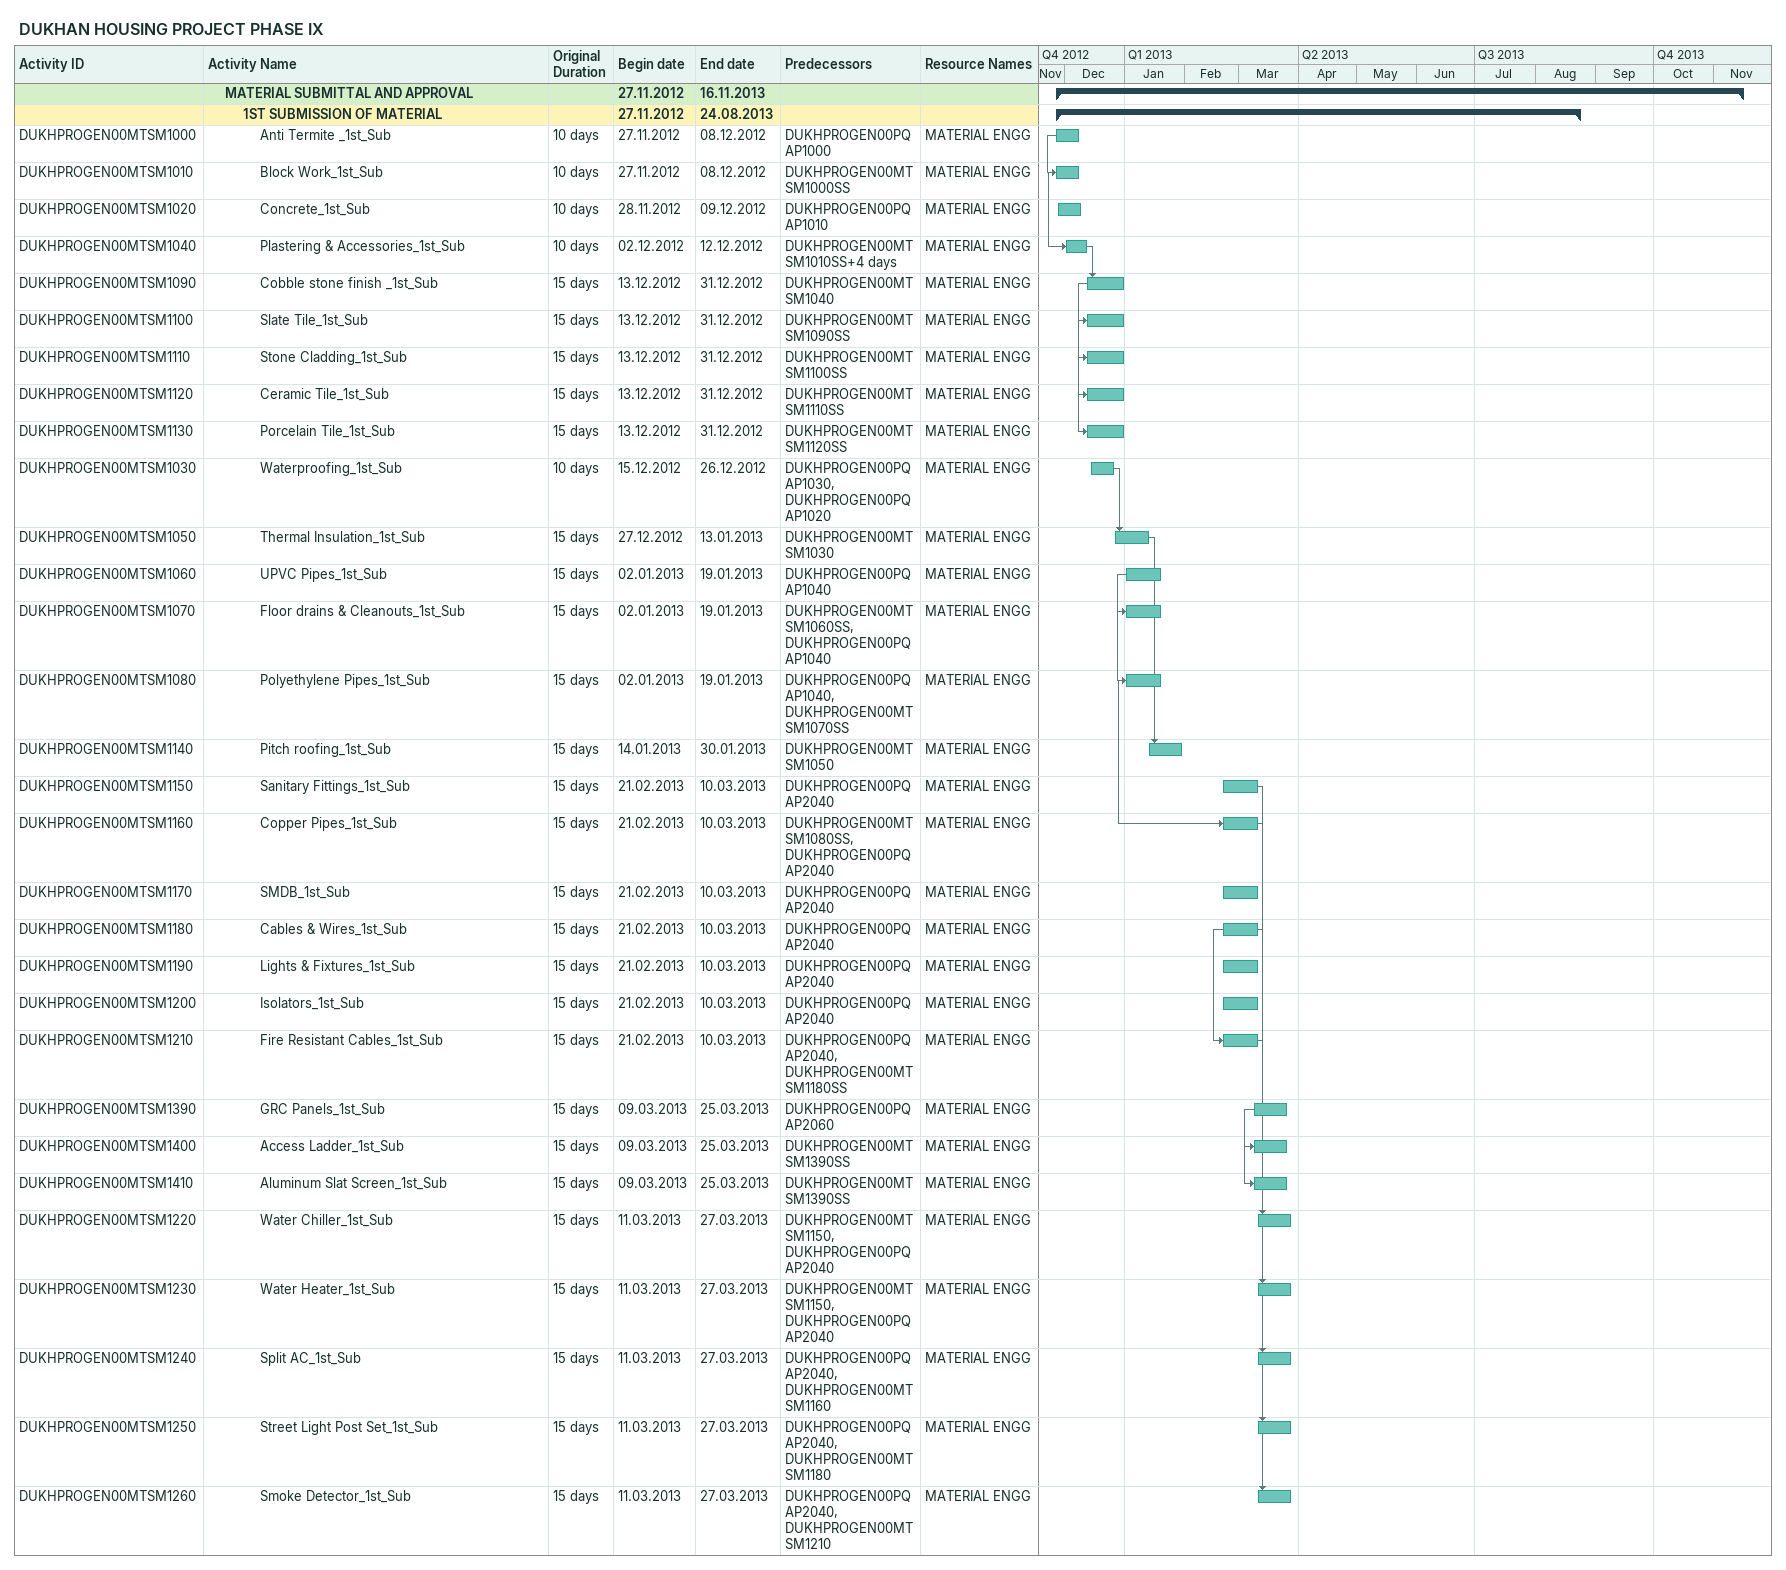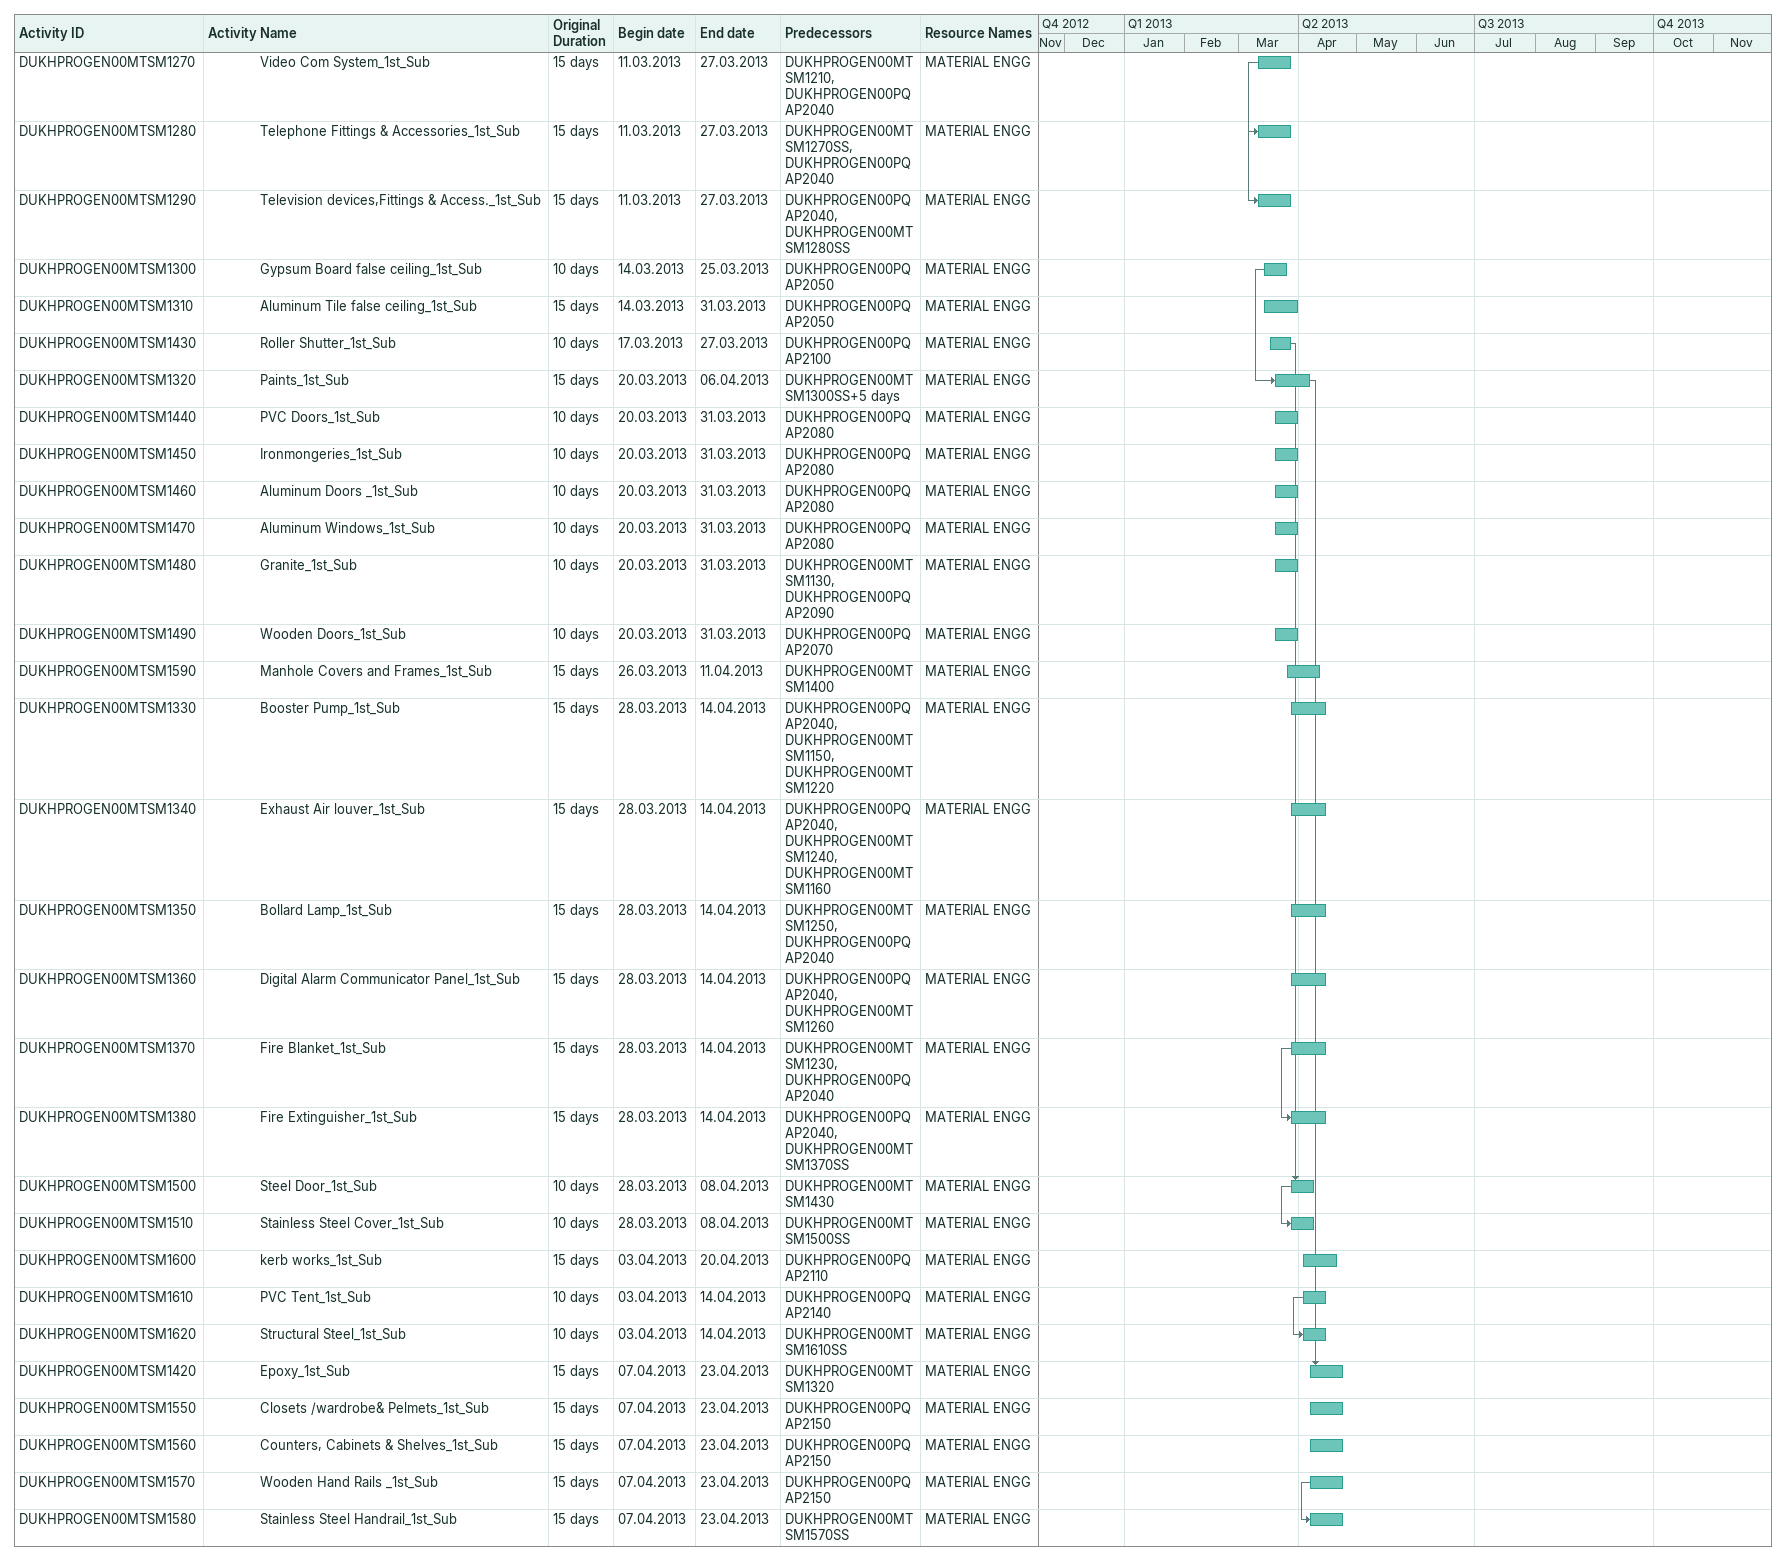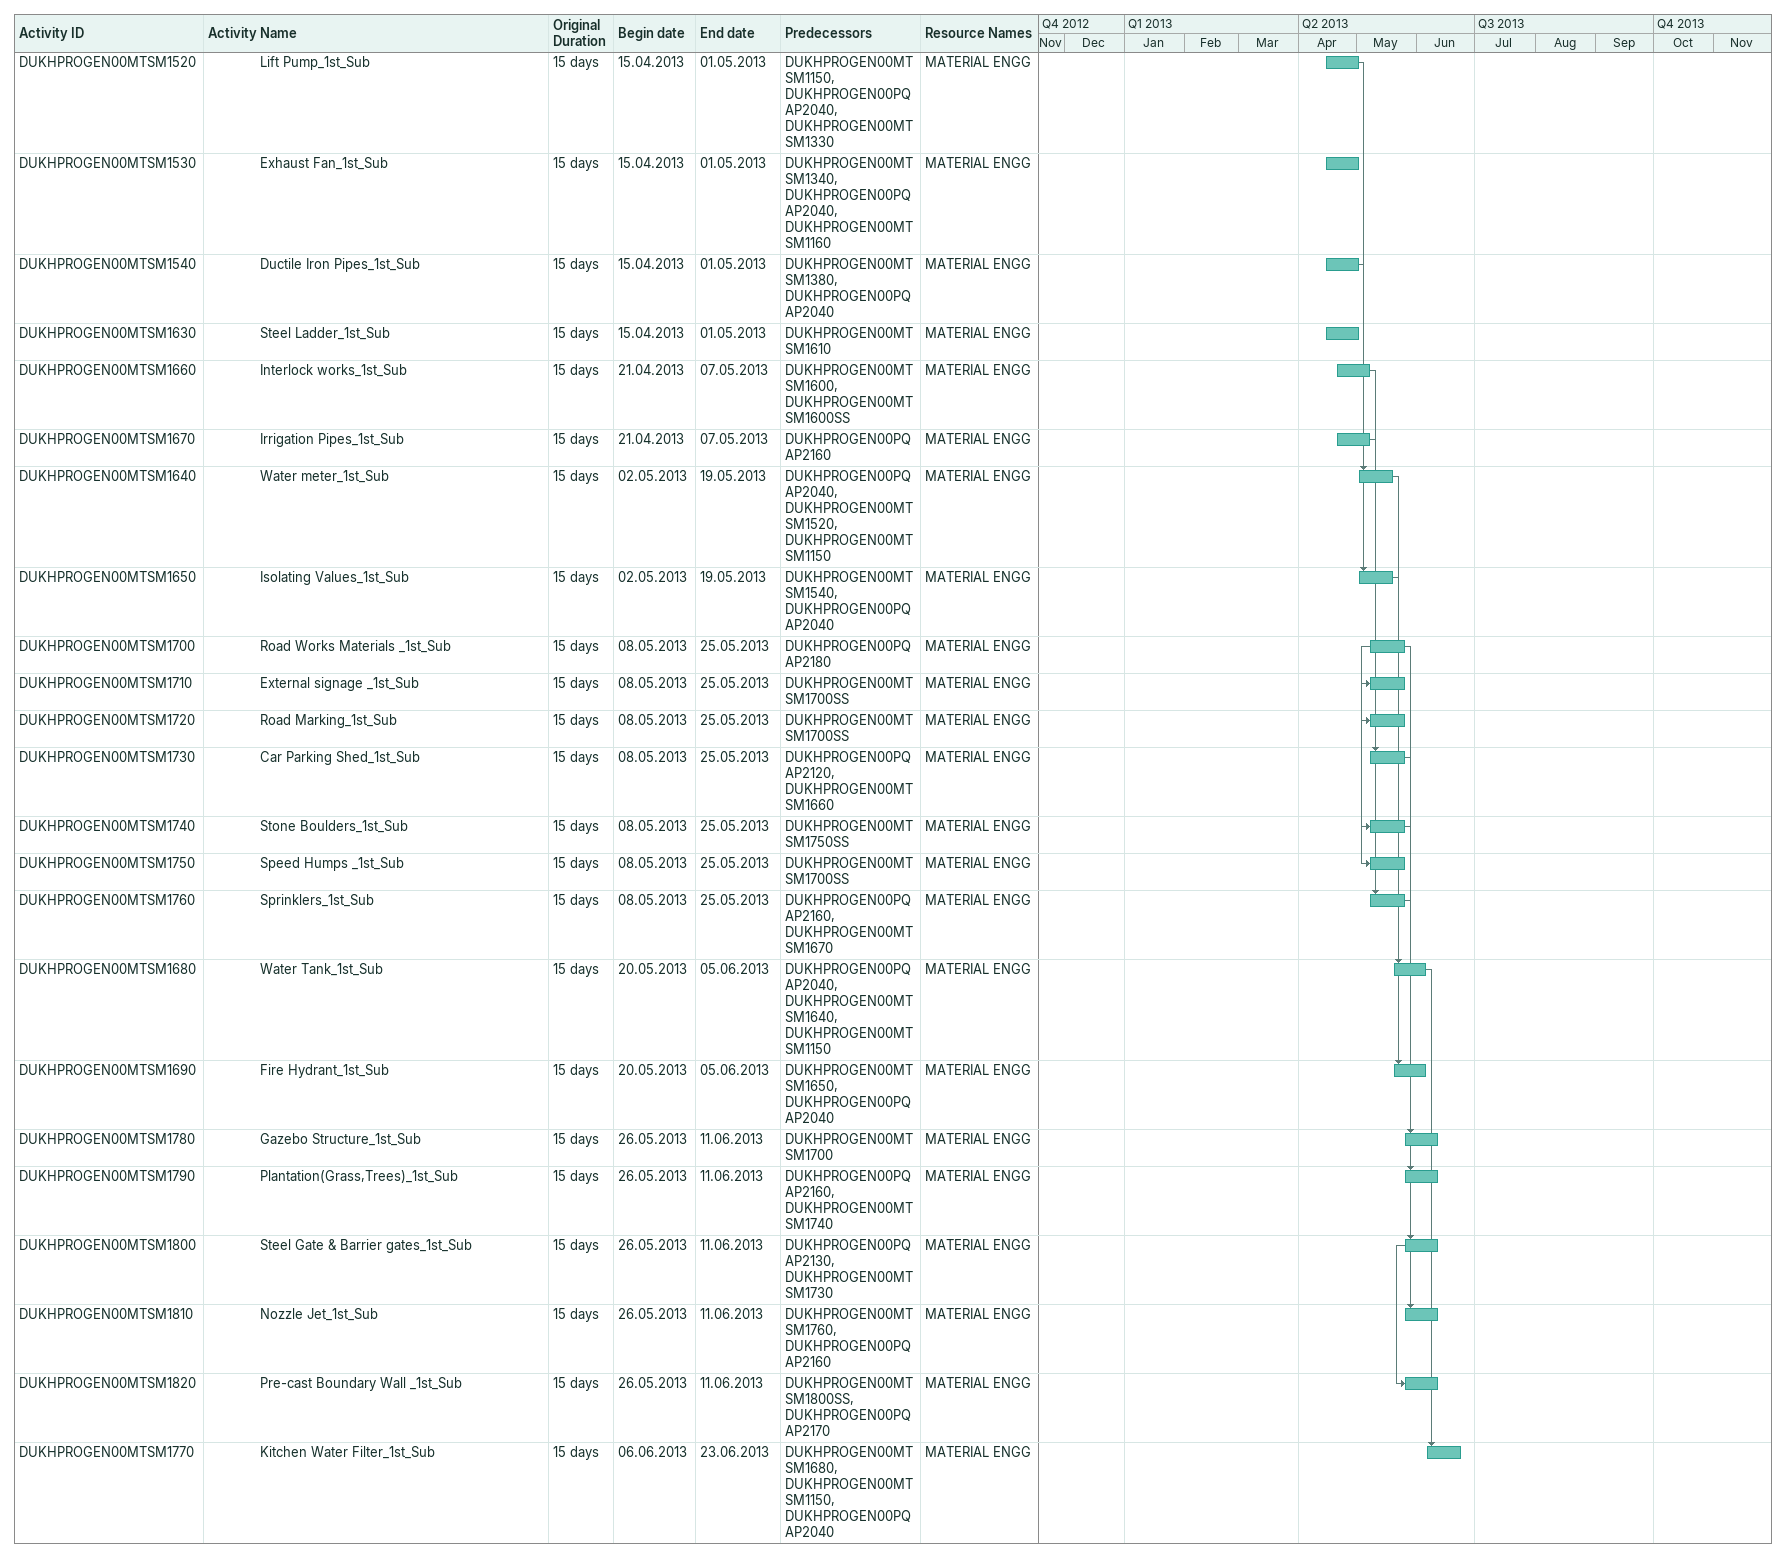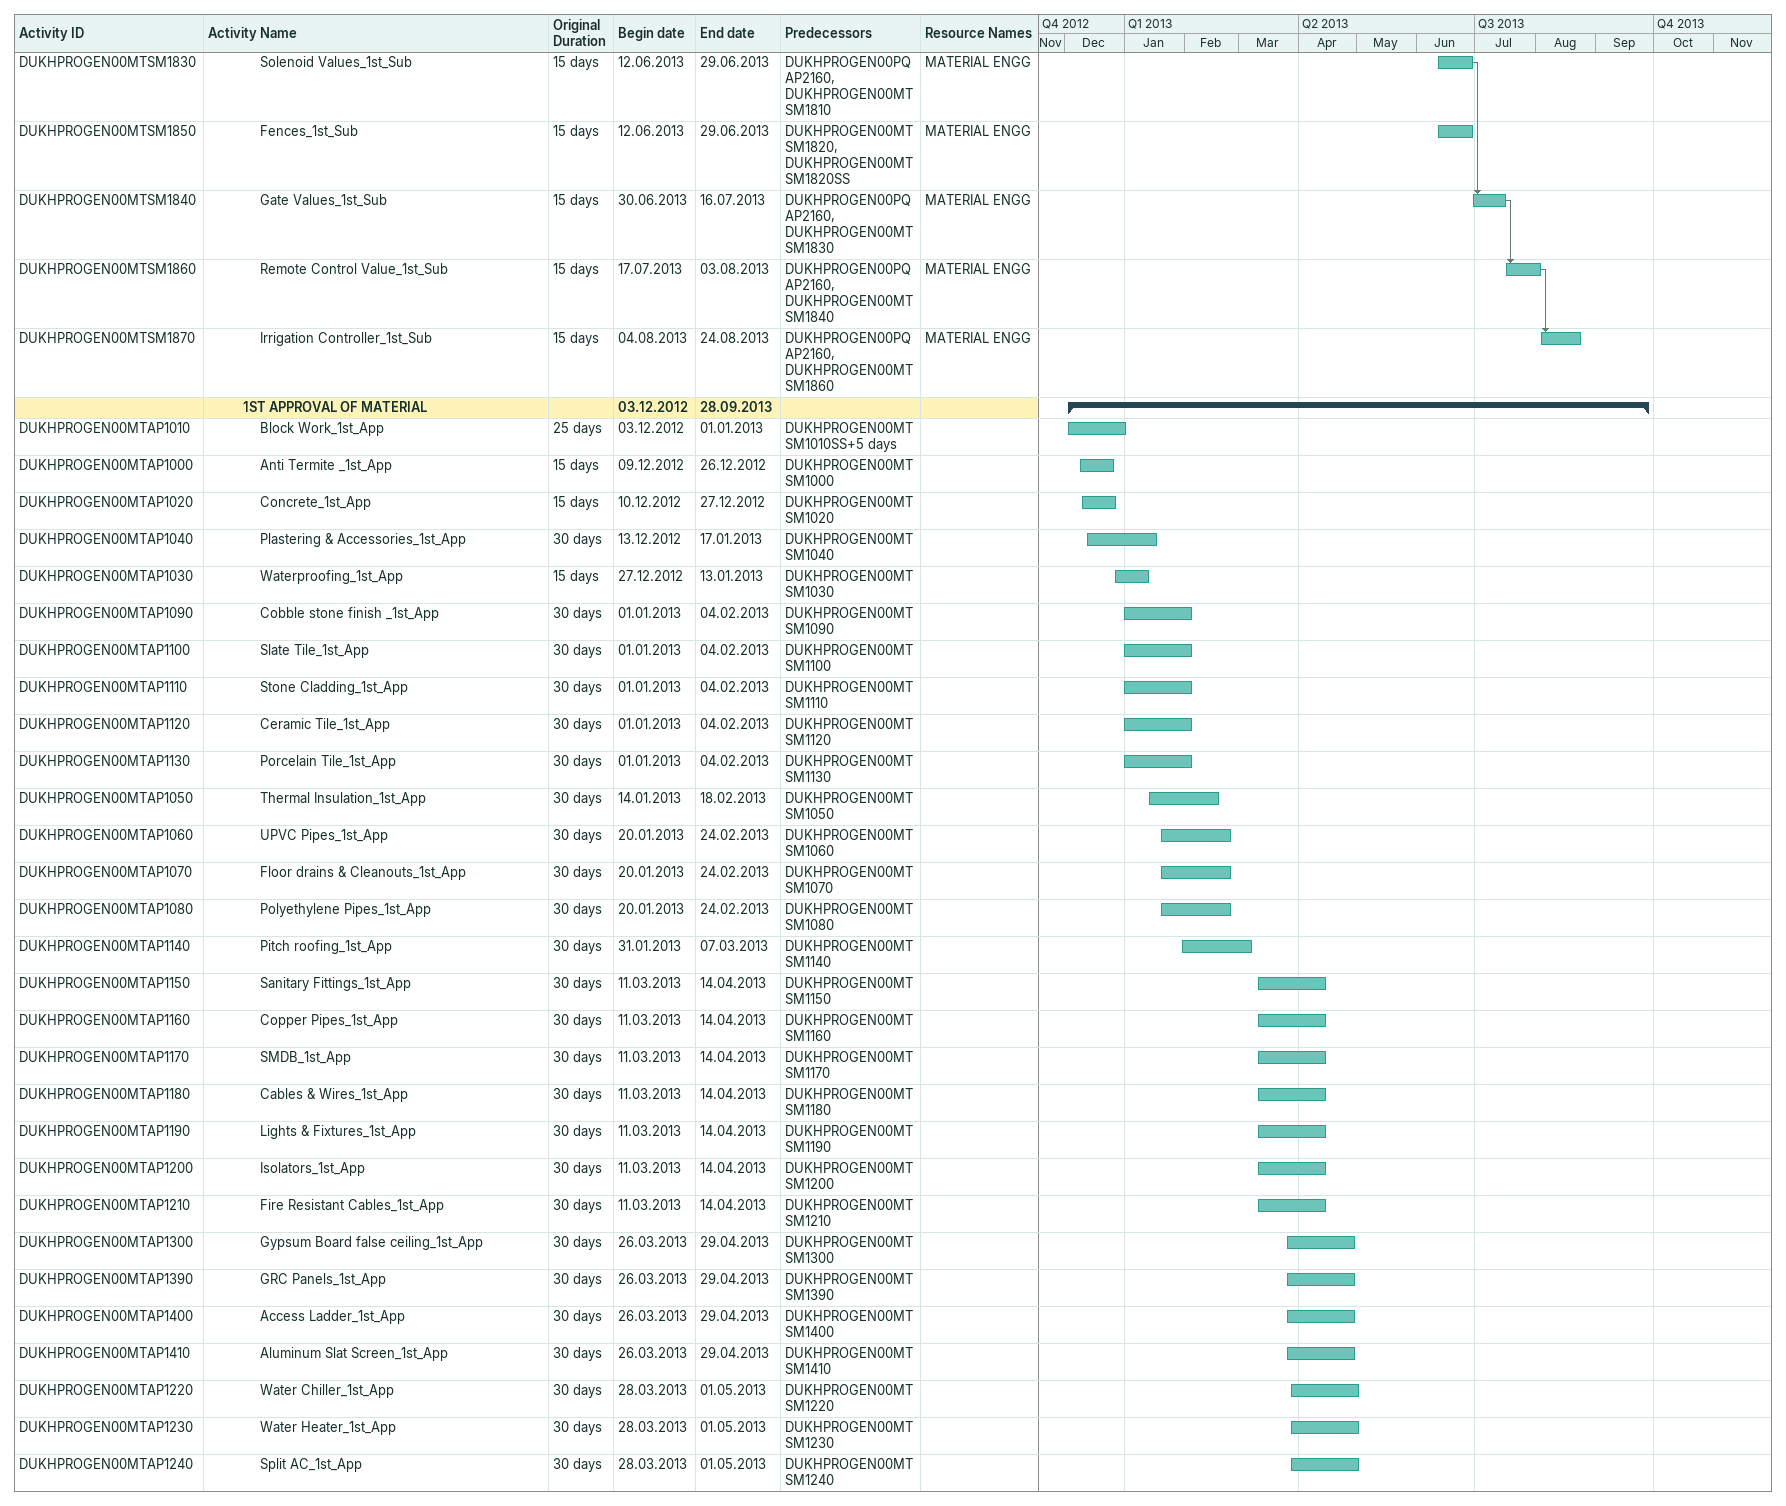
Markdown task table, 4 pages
DUKHAN HOUSING PROJECT PHASE IX

| ID | Level | Task | Original duration | Start | Finish | Predecessors | Resources |
|---|---|---|---|---|---|---|---|
|  | 2 | **MATERIAL SUBMITTAL AND APPROVAL** |  | 2012-11-27 | 2013-11-16 |  |  |
|  | 3 | **1ST SUBMISSION OF MATERIAL** |  | 2012-11-27 | 2013-08-24 |  |  |
| DUKHPROGEN00MTSM1000 | 4 | Anti Termite _1st_Sub | 10d | 2012-11-27 | 2012-12-08 | DUKHPROGEN00PQAP1000 | MATERIAL ENGG |
| DUKHPROGEN00MTSM1010 | 4 | Block Work_1st_Sub | 10d | 2012-11-27 | 2012-12-08 | DUKHPROGEN00MTSM1000SS | MATERIAL ENGG |
| DUKHPROGEN00MTSM1020 | 4 | Concrete_1st_Sub | 10d | 2012-11-28 | 2012-12-09 | DUKHPROGEN00PQAP1010 | MATERIAL ENGG |
| DUKHPROGEN00MTSM1040 | 4 | Plastering & Accessories_1st_Sub | 10d | 2012-12-02 | 2012-12-12 | DUKHPROGEN00MTSM1010SS+4d | MATERIAL ENGG |
| DUKHPROGEN00MTSM1090 | 4 | Cobble stone finish _1st_Sub | 15d | 2012-12-13 | 2012-12-31 | DUKHPROGEN00MTSM1040 | MATERIAL ENGG |
| DUKHPROGEN00MTSM1100 | 4 | Slate Tile_1st_Sub | 15d | 2012-12-13 | 2012-12-31 | DUKHPROGEN00MTSM1090SS | MATERIAL ENGG |
| DUKHPROGEN00MTSM1110 | 4 | Stone Cladding_1st_Sub | 15d | 2012-12-13 | 2012-12-31 | DUKHPROGEN00MTSM1100SS | MATERIAL ENGG |
| DUKHPROGEN00MTSM1120 | 4 | Ceramic Tile_1st_Sub | 15d | 2012-12-13 | 2012-12-31 | DUKHPROGEN00MTSM1110SS | MATERIAL ENGG |
| DUKHPROGEN00MTSM1130 | 4 | Porcelain Tile_1st_Sub | 15d | 2012-12-13 | 2012-12-31 | DUKHPROGEN00MTSM1120SS | MATERIAL ENGG |
| DUKHPROGEN00MTSM1030 | 4 | Waterproofing_1st_Sub | 10d | 2012-12-15 | 2012-12-26 | DUKHPROGEN00PQAP1030, DUKHPROGEN00PQAP1020 | MATERIAL ENGG |
| DUKHPROGEN00MTSM1050 | 4 | Thermal Insulation_1st_Sub | 15d | 2012-12-27 | 2013-01-13 | DUKHPROGEN00MTSM1030 | MATERIAL ENGG |
| DUKHPROGEN00MTSM1060 | 4 | UPVC Pipes_1st_Sub | 15d | 2013-01-02 | 2013-01-19 | DUKHPROGEN00PQAP1040 | MATERIAL ENGG |
| DUKHPROGEN00MTSM1070 | 4 | Floor drains & Cleanouts_1st_Sub | 15d | 2013-01-02 | 2013-01-19 | DUKHPROGEN00MTSM1060SS, DUKHPROGEN00PQAP1040 | MATERIAL ENGG |
| DUKHPROGEN00MTSM1080 | 4 | Polyethylene Pipes_1st_Sub | 15d | 2013-01-02 | 2013-01-19 | DUKHPROGEN00PQAP1040, DUKHPROGEN00MTSM1070SS | MATERIAL ENGG |
| DUKHPROGEN00MTSM1140 | 4 | Pitch roofing_1st_Sub | 15d | 2013-01-14 | 2013-01-30 | DUKHPROGEN00MTSM1050 | MATERIAL ENGG |
| DUKHPROGEN00MTSM1150 | 4 | Sanitary Fittings_1st_Sub | 15d | 2013-02-21 | 2013-03-10 | DUKHPROGEN00PQAP2040 | MATERIAL ENGG |
| DUKHPROGEN00MTSM1160 | 4 | Copper Pipes_1st_Sub | 15d | 2013-02-21 | 2013-03-10 | DUKHPROGEN00MTSM1080SS, DUKHPROGEN00PQAP2040 | MATERIAL ENGG |
| DUKHPROGEN00MTSM1170 | 4 | SMDB_1st_Sub | 15d | 2013-02-21 | 2013-03-10 | DUKHPROGEN00PQAP2040 | MATERIAL ENGG |
| DUKHPROGEN00MTSM1180 | 4 | Cables & Wires_1st_Sub | 15d | 2013-02-21 | 2013-03-10 | DUKHPROGEN00PQAP2040 | MATERIAL ENGG |
| DUKHPROGEN00MTSM1190 | 4 | Lights & Fixtures_1st_Sub | 15d | 2013-02-21 | 2013-03-10 | DUKHPROGEN00PQAP2040 | MATERIAL ENGG |
| DUKHPROGEN00MTSM1200 | 4 | Isolators_1st_Sub | 15d | 2013-02-21 | 2013-03-10 | DUKHPROGEN00PQAP2040 | MATERIAL ENGG |
| DUKHPROGEN00MTSM1210 | 4 | Fire Resistant Cables_1st_Sub | 15d | 2013-02-21 | 2013-03-10 | DUKHPROGEN00PQAP2040, DUKHPROGEN00MTSM1180SS | MATERIAL ENGG |
| DUKHPROGEN00MTSM1390 | 4 | GRC Panels_1st_Sub | 15d | 2013-03-09 | 2013-03-25 | DUKHPROGEN00PQAP2060 | MATERIAL ENGG |
| DUKHPROGEN00MTSM1400 | 4 | Access Ladder_1st_Sub | 15d | 2013-03-09 | 2013-03-25 | DUKHPROGEN00MTSM1390SS | MATERIAL ENGG |
| DUKHPROGEN00MTSM1410 | 4 | Aluminum Slat Screen_1st_Sub | 15d | 2013-03-09 | 2013-03-25 | DUKHPROGEN00MTSM1390SS | MATERIAL ENGG |
| DUKHPROGEN00MTSM1220 | 4 | Water Chiller_1st_Sub | 15d | 2013-03-11 | 2013-03-27 | DUKHPROGEN00MTSM1150, DUKHPROGEN00PQAP2040 | MATERIAL ENGG |
| DUKHPROGEN00MTSM1230 | 4 | Water Heater_1st_Sub | 15d | 2013-03-11 | 2013-03-27 | DUKHPROGEN00MTSM1150, DUKHPROGEN00PQAP2040 | MATERIAL ENGG |
| DUKHPROGEN00MTSM1240 | 4 | Split AC_1st_Sub | 15d | 2013-03-11 | 2013-03-27 | DUKHPROGEN00PQAP2040, DUKHPROGEN00MTSM1160 | MATERIAL ENGG |
| DUKHPROGEN00MTSM1250 | 4 | Street Light Post Set_1st_Sub | 15d | 2013-03-11 | 2013-03-27 | DUKHPROGEN00PQAP2040, DUKHPROGEN00MTSM1180 | MATERIAL ENGG |
| DUKHPROGEN00MTSM1260 | 4 | Smoke Detector_1st_Sub | 15d | 2013-03-11 | 2013-03-27 | DUKHPROGEN00PQAP2040, DUKHPROGEN00MTSM1210 | MATERIAL ENGG |
| DUKHPROGEN00MTSM1270 | 4 | Video Com System_1st_Sub | 15d | 2013-03-11 | 2013-03-27 | DUKHPROGEN00MTSM1210, DUKHPROGEN00PQAP2040 | MATERIAL ENGG |
| DUKHPROGEN00MTSM1280 | 4 | Telephone Fittings & Accessories_1st_Sub | 15d | 2013-03-11 | 2013-03-27 | DUKHPROGEN00MTSM1270SS, DUKHPROGEN00PQAP2040 | MATERIAL ENGG |
| DUKHPROGEN00MTSM1290 | 4 | Television devices,Fittings & Access._1st_Sub | 15d | 2013-03-11 | 2013-03-27 | DUKHPROGEN00PQAP2040, DUKHPROGEN00MTSM1280SS | MATERIAL ENGG |
| DUKHPROGEN00MTSM1300 | 4 | Gypsum Board false ceiling_1st_Sub | 10d | 2013-03-14 | 2013-03-25 | DUKHPROGEN00PQAP2050 | MATERIAL ENGG |
| DUKHPROGEN00MTSM1310 | 4 | Aluminum Tile false ceiling_1st_Sub | 15d | 2013-03-14 | 2013-03-31 | DUKHPROGEN00PQAP2050 | MATERIAL ENGG |
| DUKHPROGEN00MTSM1430 | 4 | Roller Shutter_1st_Sub | 10d | 2013-03-17 | 2013-03-27 | DUKHPROGEN00PQAP2100 | MATERIAL ENGG |
| DUKHPROGEN00MTSM1320 | 4 | Paints_1st_Sub | 15d | 2013-03-20 | 2013-04-06 | DUKHPROGEN00MTSM1300SS+5d | MATERIAL ENGG |
| DUKHPROGEN00MTSM1440 | 4 | PVC Doors_1st_Sub | 10d | 2013-03-20 | 2013-03-31 | DUKHPROGEN00PQAP2080 | MATERIAL ENGG |
| DUKHPROGEN00MTSM1450 | 4 | Ironmongeries_1st_Sub | 10d | 2013-03-20 | 2013-03-31 | DUKHPROGEN00PQAP2080 | MATERIAL ENGG |
| DUKHPROGEN00MTSM1460 | 4 | Aluminum Doors _1st_Sub | 10d | 2013-03-20 | 2013-03-31 | DUKHPROGEN00PQAP2080 | MATERIAL ENGG |
| DUKHPROGEN00MTSM1470 | 4 | Aluminum Windows_1st_Sub | 10d | 2013-03-20 | 2013-03-31 | DUKHPROGEN00PQAP2080 | MATERIAL ENGG |
| DUKHPROGEN00MTSM1480 | 4 | Granite_1st_Sub | 10d | 2013-03-20 | 2013-03-31 | DUKHPROGEN00MTSM1130, DUKHPROGEN00PQAP2090 | MATERIAL ENGG |
| DUKHPROGEN00MTSM1490 | 4 | Wooden Doors_1st_Sub | 10d | 2013-03-20 | 2013-03-31 | DUKHPROGEN00PQAP2070 | MATERIAL ENGG |
| DUKHPROGEN00MTSM1590 | 4 | Manhole Covers and Frames_1st_Sub | 15d | 2013-03-26 | 2013-04-11 | DUKHPROGEN00MTSM1400 | MATERIAL ENGG |
| DUKHPROGEN00MTSM1330 | 4 | Booster Pump_1st_Sub | 15d | 2013-03-28 | 2013-04-14 | DUKHPROGEN00PQAP2040, DUKHPROGEN00MTSM1150, DUKHPROGEN00MTSM1220 | MATERIAL ENGG |
| DUKHPROGEN00MTSM1340 | 4 | Exhaust Air louver_1st_Sub | 15d | 2013-03-28 | 2013-04-14 | DUKHPROGEN00PQAP2040, DUKHPROGEN00MTSM1240, DUKHPROGEN00MTSM1160 | MATERIAL ENGG |
| DUKHPROGEN00MTSM1350 | 4 | Bollard Lamp_1st_Sub | 15d | 2013-03-28 | 2013-04-14 | DUKHPROGEN00MTSM1250, DUKHPROGEN00PQAP2040 | MATERIAL ENGG |
| DUKHPROGEN00MTSM1360 | 4 | Digital Alarm Communicator Panel_1st_Sub | 15d | 2013-03-28 | 2013-04-14 | DUKHPROGEN00PQAP2040, DUKHPROGEN00MTSM1260 | MATERIAL ENGG |
| DUKHPROGEN00MTSM1370 | 4 | Fire Blanket_1st_Sub | 15d | 2013-03-28 | 2013-04-14 | DUKHPROGEN00MTSM1230, DUKHPROGEN00PQAP2040 | MATERIAL ENGG |
| DUKHPROGEN00MTSM1380 | 4 | Fire Extinguisher_1st_Sub | 15d | 2013-03-28 | 2013-04-14 | DUKHPROGEN00PQAP2040, DUKHPROGEN00MTSM1370SS | MATERIAL ENGG |
| DUKHPROGEN00MTSM1500 | 4 | Steel Door_1st_Sub | 10d | 2013-03-28 | 2013-04-08 | DUKHPROGEN00MTSM1430 | MATERIAL ENGG |
| DUKHPROGEN00MTSM1510 | 4 | Stainless Steel Cover_1st_Sub | 10d | 2013-03-28 | 2013-04-08 | DUKHPROGEN00MTSM1500SS | MATERIAL ENGG |
| DUKHPROGEN00MTSM1600 | 4 | kerb works_1st_Sub | 15d | 2013-04-03 | 2013-04-20 | DUKHPROGEN00PQAP2110 | MATERIAL ENGG |
| DUKHPROGEN00MTSM1610 | 4 | PVC Tent_1st_Sub | 10d | 2013-04-03 | 2013-04-14 | DUKHPROGEN00PQAP2140 | MATERIAL ENGG |
| DUKHPROGEN00MTSM1620 | 4 | Structural Steel_1st_Sub | 10d | 2013-04-03 | 2013-04-14 | DUKHPROGEN00MTSM1610SS | MATERIAL ENGG |
| DUKHPROGEN00MTSM1420 | 4 | Epoxy_1st_Sub | 15d | 2013-04-07 | 2013-04-23 | DUKHPROGEN00MTSM1320 | MATERIAL ENGG |
| DUKHPROGEN00MTSM1550 | 4 | Closets /wardrobe& Pelmets_1st_Sub | 15d | 2013-04-07 | 2013-04-23 | DUKHPROGEN00PQAP2150 | MATERIAL ENGG |
| DUKHPROGEN00MTSM1560 | 4 | Counters, Cabinets & Shelves_1st_Sub | 15d | 2013-04-07 | 2013-04-23 | DUKHPROGEN00PQAP2150 | MATERIAL ENGG |
| DUKHPROGEN00MTSM1570 | 4 | Wooden Hand Rails _1st_Sub | 15d | 2013-04-07 | 2013-04-23 | DUKHPROGEN00PQAP2150 | MATERIAL ENGG |
| DUKHPROGEN00MTSM1580 | 4 | Stainless Steel Handrail_1st_Sub | 15d | 2013-04-07 | 2013-04-23 | DUKHPROGEN00MTSM1570SS | MATERIAL ENGG |
| DUKHPROGEN00MTSM1520 | 4 | Lift Pump_1st_Sub | 15d | 2013-04-15 | 2013-05-01 | DUKHPROGEN00MTSM1150, DUKHPROGEN00PQAP2040, DUKHPROGEN00MTSM1330 | MATERIAL ENGG |
| DUKHPROGEN00MTSM1530 | 4 | Exhaust Fan_1st_Sub | 15d | 2013-04-15 | 2013-05-01 | DUKHPROGEN00MTSM1340, DUKHPROGEN00PQAP2040, DUKHPROGEN00MTSM1160 | MATERIAL ENGG |
| DUKHPROGEN00MTSM1540 | 4 | Ductile Iron Pipes_1st_Sub | 15d | 2013-04-15 | 2013-05-01 | DUKHPROGEN00MTSM1380, DUKHPROGEN00PQAP2040 | MATERIAL ENGG |
| DUKHPROGEN00MTSM1630 | 4 | Steel Ladder_1st_Sub | 15d | 2013-04-15 | 2013-05-01 | DUKHPROGEN00MTSM1610 | MATERIAL ENGG |
| DUKHPROGEN00MTSM1660 | 4 | Interlock works_1st_Sub | 15d | 2013-04-21 | 2013-05-07 | DUKHPROGEN00MTSM1600, DUKHPROGEN00MTSM1600SS | MATERIAL ENGG |
| DUKHPROGEN00MTSM1670 | 4 | Irrigation Pipes_1st_Sub | 15d | 2013-04-21 | 2013-05-07 | DUKHPROGEN00PQAP2160 | MATERIAL ENGG |
| DUKHPROGEN00MTSM1640 | 4 | Water meter_1st_Sub | 15d | 2013-05-02 | 2013-05-19 | DUKHPROGEN00PQAP2040, DUKHPROGEN00MTSM1520, DUKHPROGEN00MTSM1150 | MATERIAL ENGG |
| DUKHPROGEN00MTSM1650 | 4 | Isolating Values_1st_Sub | 15d | 2013-05-02 | 2013-05-19 | DUKHPROGEN00MTSM1540, DUKHPROGEN00PQAP2040 | MATERIAL ENGG |
| DUKHPROGEN00MTSM1700 | 4 | Road Works Materials _1st_Sub | 15d | 2013-05-08 | 2013-05-25 | DUKHPROGEN00PQAP2180 | MATERIAL ENGG |
| DUKHPROGEN00MTSM1710 | 4 | External signage _1st_Sub | 15d | 2013-05-08 | 2013-05-25 | DUKHPROGEN00MTSM1700SS | MATERIAL ENGG |
| DUKHPROGEN00MTSM1720 | 4 | Road Marking_1st_Sub | 15d | 2013-05-08 | 2013-05-25 | DUKHPROGEN00MTSM1700SS | MATERIAL ENGG |
| DUKHPROGEN00MTSM1730 | 4 | Car Parking Shed_1st_Sub | 15d | 2013-05-08 | 2013-05-25 | DUKHPROGEN00PQAP2120, DUKHPROGEN00MTSM1660 | MATERIAL ENGG |
| DUKHPROGEN00MTSM1740 | 4 | Stone Boulders_1st_Sub | 15d | 2013-05-08 | 2013-05-25 | DUKHPROGEN00MTSM1750SS | MATERIAL ENGG |
| DUKHPROGEN00MTSM1750 | 4 | Speed Humps _1st_Sub | 15d | 2013-05-08 | 2013-05-25 | DUKHPROGEN00MTSM1700SS | MATERIAL ENGG |
| DUKHPROGEN00MTSM1760 | 4 | Sprinklers_1st_Sub | 15d | 2013-05-08 | 2013-05-25 | DUKHPROGEN00PQAP2160, DUKHPROGEN00MTSM1670 | MATERIAL ENGG |
| DUKHPROGEN00MTSM1680 | 4 | Water Tank_1st_Sub | 15d | 2013-05-20 | 2013-06-05 | DUKHPROGEN00PQAP2040, DUKHPROGEN00MTSM1640, DUKHPROGEN00MTSM1150 | MATERIAL ENGG |
| DUKHPROGEN00MTSM1690 | 4 | Fire Hydrant_1st_Sub | 15d | 2013-05-20 | 2013-06-05 | DUKHPROGEN00MTSM1650, DUKHPROGEN00PQAP2040 | MATERIAL ENGG |
| DUKHPROGEN00MTSM1780 | 4 | Gazebo Structure_1st_Sub | 15d | 2013-05-26 | 2013-06-11 | DUKHPROGEN00MTSM1700 | MATERIAL ENGG |
| DUKHPROGEN00MTSM1790 | 4 | Plantation(Grass,Trees)_1st_Sub | 15d | 2013-05-26 | 2013-06-11 | DUKHPROGEN00PQAP2160, DUKHPROGEN00MTSM1740 | MATERIAL ENGG |
| DUKHPROGEN00MTSM1800 | 4 | Steel Gate & Barrier gates_1st_Sub | 15d | 2013-05-26 | 2013-06-11 | DUKHPROGEN00PQAP2130, DUKHPROGEN00MTSM1730 | MATERIAL ENGG |
| DUKHPROGEN00MTSM1810 | 4 | Nozzle Jet_1st_Sub | 15d | 2013-05-26 | 2013-06-11 | DUKHPROGEN00MTSM1760, DUKHPROGEN00PQAP2160 | MATERIAL ENGG |
| DUKHPROGEN00MTSM1820 | 4 | Pre-cast Boundary Wall _1st_Sub | 15d | 2013-05-26 | 2013-06-11 | DUKHPROGEN00MTSM1800SS, DUKHPROGEN00PQAP2170 | MATERIAL ENGG |
| DUKHPROGEN00MTSM1770 | 4 | Kitchen Water Filter_1st_Sub | 15d | 2013-06-06 | 2013-06-23 | DUKHPROGEN00MTSM1680, DUKHPROGEN00MTSM1150, DUKHPROGEN00PQAP2040 | MATERIAL ENGG |
| DUKHPROGEN00MTSM1830 | 4 | Solenoid Values_1st_Sub | 15d | 2013-06-12 | 2013-06-29 | DUKHPROGEN00PQAP2160, DUKHPROGEN00MTSM1810 | MATERIAL ENGG |
| DUKHPROGEN00MTSM1850 | 4 | Fences_1st_Sub | 15d | 2013-06-12 | 2013-06-29 | DUKHPROGEN00MTSM1820, DUKHPROGEN00MTSM1820SS | MATERIAL ENGG |
| DUKHPROGEN00MTSM1840 | 4 | Gate Values_1st_Sub | 15d | 2013-06-30 | 2013-07-16 | DUKHPROGEN00PQAP2160, DUKHPROGEN00MTSM1830 | MATERIAL ENGG |
| DUKHPROGEN00MTSM1860 | 4 | Remote Control Value_1st_Sub | 15d | 2013-07-17 | 2013-08-03 | DUKHPROGEN00PQAP2160, DUKHPROGEN00MTSM1840 | MATERIAL ENGG |
| DUKHPROGEN00MTSM1870 | 4 | Irrigation Controller_1st_Sub | 15d | 2013-08-04 | 2013-08-24 | DUKHPROGEN00PQAP2160, DUKHPROGEN00MTSM1860 | MATERIAL ENGG |
|  | 3 | **1ST APPROVAL OF MATERIAL** |  | 2012-12-03 | 2013-09-28 |  |  |
| DUKHPROGEN00MTAP1010 | 4 | Block Work_1st_App | 25d | 2012-12-03 | 2013-01-01 | DUKHPROGEN00MTSM1010SS+5d |  |
| DUKHPROGEN00MTAP1000 | 4 | Anti Termite _1st_App | 15d | 2012-12-09 | 2012-12-26 | DUKHPROGEN00MTSM1000 |  |
| DUKHPROGEN00MTAP1020 | 4 | Concrete_1st_App | 15d | 2012-12-10 | 2012-12-27 | DUKHPROGEN00MTSM1020 |  |
| DUKHPROGEN00MTAP1040 | 4 | Plastering & Accessories_1st_App | 30d | 2012-12-13 | 2013-01-17 | DUKHPROGEN00MTSM1040 |  |
| DUKHPROGEN00MTAP1030 | 4 | Waterproofing_1st_App | 15d | 2012-12-27 | 2013-01-13 | DUKHPROGEN00MTSM1030 |  |
| DUKHPROGEN00MTAP1090 | 4 | Cobble stone finish _1st_App | 30d | 2013-01-01 | 2013-02-04 | DUKHPROGEN00MTSM1090 |  |
| DUKHPROGEN00MTAP1100 | 4 | Slate Tile_1st_App | 30d | 2013-01-01 | 2013-02-04 | DUKHPROGEN00MTSM1100 |  |
| DUKHPROGEN00MTAP1110 | 4 | Stone Cladding_1st_App | 30d | 2013-01-01 | 2013-02-04 | DUKHPROGEN00MTSM1110 |  |
| DUKHPROGEN00MTAP1120 | 4 | Ceramic Tile_1st_App | 30d | 2013-01-01 | 2013-02-04 | DUKHPROGEN00MTSM1120 |  |
| DUKHPROGEN00MTAP1130 | 4 | Porcelain Tile_1st_App | 30d | 2013-01-01 | 2013-02-04 | DUKHPROGEN00MTSM1130 |  |
| DUKHPROGEN00MTAP1050 | 4 | Thermal Insulation_1st_App | 30d | 2013-01-14 | 2013-02-18 | DUKHPROGEN00MTSM1050 |  |
| DUKHPROGEN00MTAP1060 | 4 | UPVC Pipes_1st_App | 30d | 2013-01-20 | 2013-02-24 | DUKHPROGEN00MTSM1060 |  |
| DUKHPROGEN00MTAP1070 | 4 | Floor drains & Cleanouts_1st_App | 30d | 2013-01-20 | 2013-02-24 | DUKHPROGEN00MTSM1070 |  |
| DUKHPROGEN00MTAP1080 | 4 | Polyethylene Pipes_1st_App | 30d | 2013-01-20 | 2013-02-24 | DUKHPROGEN00MTSM1080 |  |
| DUKHPROGEN00MTAP1140 | 4 | Pitch roofing_1st_App | 30d | 2013-01-31 | 2013-03-07 | DUKHPROGEN00MTSM1140 |  |
| DUKHPROGEN00MTAP1150 | 4 | Sanitary Fittings_1st_App | 30d | 2013-03-11 | 2013-04-14 | DUKHPROGEN00MTSM1150 |  |
| DUKHPROGEN00MTAP1160 | 4 | Copper Pipes_1st_App | 30d | 2013-03-11 | 2013-04-14 | DUKHPROGEN00MTSM1160 |  |
| DUKHPROGEN00MTAP1170 | 4 | SMDB_1st_App | 30d | 2013-03-11 | 2013-04-14 | DUKHPROGEN00MTSM1170 |  |
| DUKHPROGEN00MTAP1180 | 4 | Cables & Wires_1st_App | 30d | 2013-03-11 | 2013-04-14 | DUKHPROGEN00MTSM1180 |  |
| DUKHPROGEN00MTAP1190 | 4 | Lights & Fixtures_1st_App | 30d | 2013-03-11 | 2013-04-14 | DUKHPROGEN00MTSM1190 |  |
| DUKHPROGEN00MTAP1200 | 4 | Isolators_1st_App | 30d | 2013-03-11 | 2013-04-14 | DUKHPROGEN00MTSM1200 |  |
| DUKHPROGEN00MTAP1210 | 4 | Fire Resistant Cables_1st_App | 30d | 2013-03-11 | 2013-04-14 | DUKHPROGEN00MTSM1210 |  |
| DUKHPROGEN00MTAP1300 | 4 | Gypsum Board false ceiling_1st_App | 30d | 2013-03-26 | 2013-04-29 | DUKHPROGEN00MTSM1300 |  |
| DUKHPROGEN00MTAP1390 | 4 | GRC Panels_1st_App | 30d | 2013-03-26 | 2013-04-29 | DUKHPROGEN00MTSM1390 |  |
| DUKHPROGEN00MTAP1400 | 4 | Access Ladder_1st_App | 30d | 2013-03-26 | 2013-04-29 | DUKHPROGEN00MTSM1400 |  |
| DUKHPROGEN00MTAP1410 | 4 | Aluminum Slat Screen_1st_App | 30d | 2013-03-26 | 2013-04-29 | DUKHPROGEN00MTSM1410 |  |
| DUKHPROGEN00MTAP1220 | 4 | Water Chiller_1st_App | 30d | 2013-03-28 | 2013-05-01 | DUKHPROGEN00MTSM1220 |  |
| DUKHPROGEN00MTAP1230 | 4 | Water Heater_1st_App | 30d | 2013-03-28 | 2013-05-01 | DUKHPROGEN00MTSM1230 |  |
| DUKHPROGEN00MTAP1240 | 4 | Split AC_1st_App | 30d | 2013-03-28 | 2013-05-01 | DUKHPROGEN00MTSM1240 |  |
